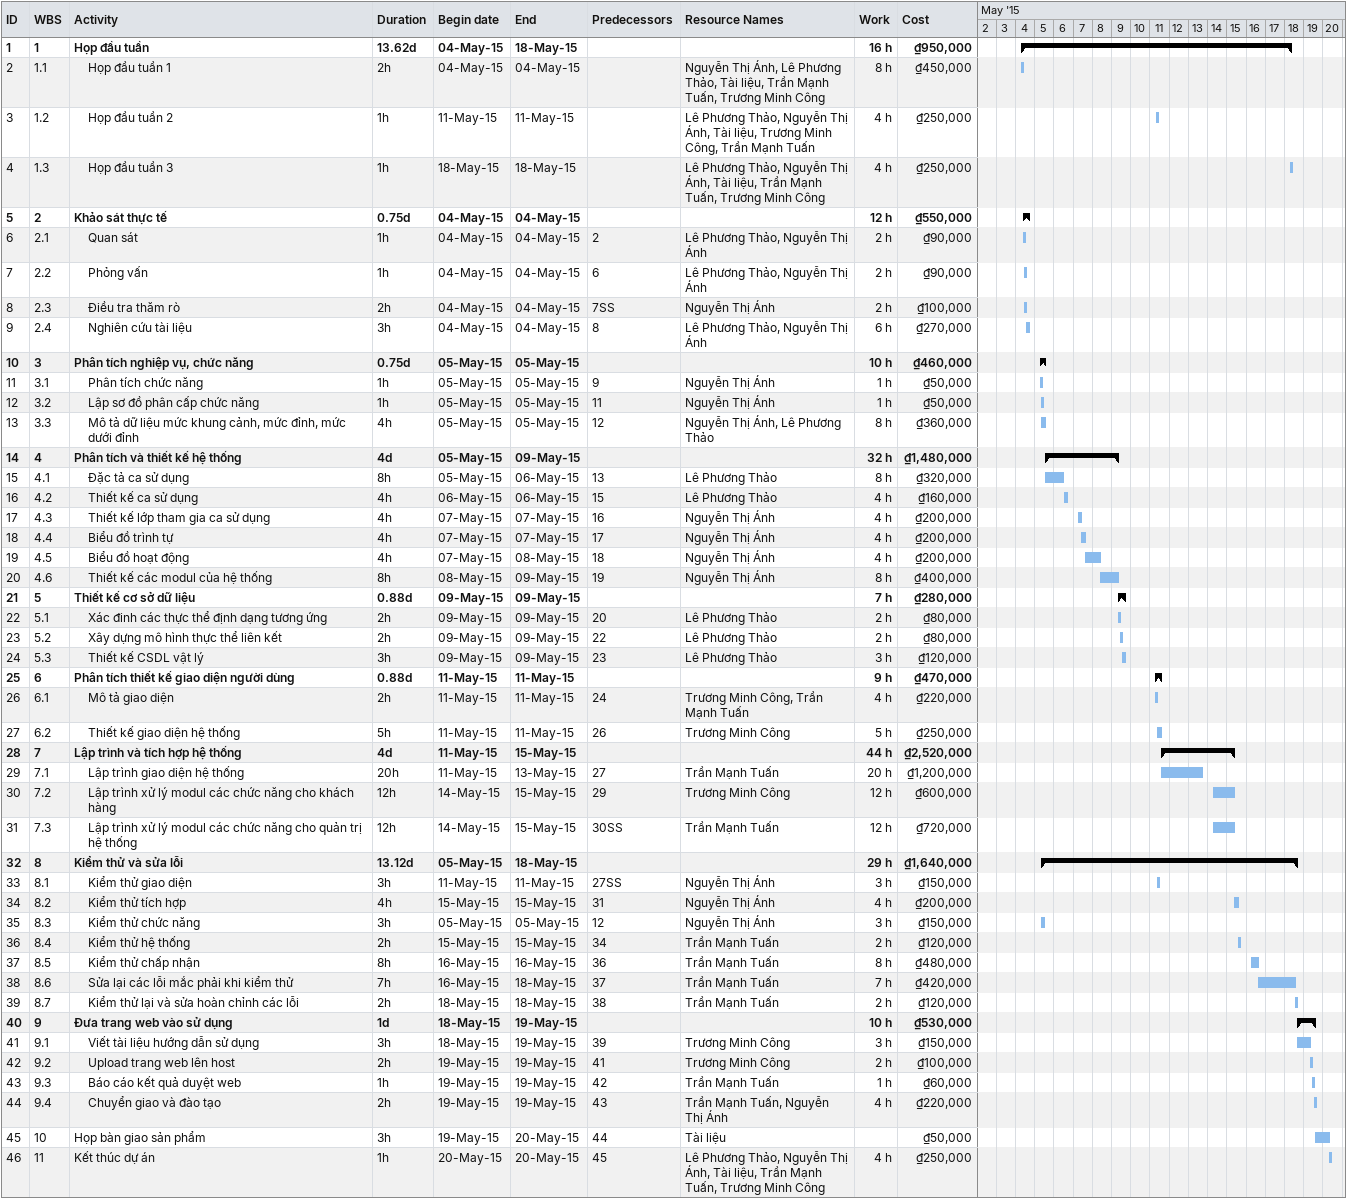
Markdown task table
| ID | WBS | Task | Duration | Start | Finish | Predecessors | Resources | Work (h) | Cost (₫) |
|---|---|---|---|---|---|---|---|---|---|
| 1 | 1 | **Họp đầu tuần** | 13.62d | 2015-05-04 | 2015-05-18 |  |  | 16 | 950000 |
| 2 | 1.1 | Họp đầu tuần 1 | 2h | 2015-05-04 | 2015-05-04 |  | Nguyễn Thị Ánh, Lê Phương Thảo, Tài liệu, Trần Mạnh Tuấn, Trương Minh Công | 8 | 450000 |
| 3 | 1.2 | Họp đầu tuần 2 | 1h | 2015-05-11 | 2015-05-11 |  | Lê Phương Thảo, Nguyễn Thị Ánh, Tài liệu, Trương Minh Công, Trần Mạnh Tuấn | 4 | 250000 |
| 4 | 1.3 | Họp đầu tuần 3 | 1h | 2015-05-18 | 2015-05-18 |  | Lê Phương Thảo, Nguyễn Thị Ánh, Tài liệu, Trần Mạnh Tuấn, Trương Minh Công | 4 | 250000 |
| 5 | 2 | **Khảo sát thực tế** | 0.75d | 2015-05-04 | 2015-05-04 |  |  | 12 | 550000 |
| 6 | 2.1 | Quan sát | 1h | 2015-05-04 | 2015-05-04 | 2 | Lê Phương Thảo, Nguyễn Thị Ánh | 2 | 90000 |
| 7 | 2.2 | Phỏng vấn | 1h | 2015-05-04 | 2015-05-04 | 6 | Lê Phương Thảo, Nguyễn Thị Ánh | 2 | 90000 |
| 8 | 2.3 | Điều tra thăm rò | 2h | 2015-05-04 | 2015-05-04 | 7SS | Nguyễn Thị Ánh | 2 | 100000 |
| 9 | 2.4 | Nghiên cứu tài liệu | 3h | 2015-05-04 | 2015-05-04 | 8 | Lê Phương Thảo, Nguyễn Thị Ánh | 6 | 270000 |
| 10 | 3 | **Phân tích nghiệp vụ, chức năng** | 0.75d | 2015-05-05 | 2015-05-05 |  |  | 10 | 460000 |
| 11 | 3.1 | Phân tích chức năng | 1h | 2015-05-05 | 2015-05-05 | 9 | Nguyễn Thị Ánh | 1 | 50000 |
| 12 | 3.2 | Lập sơ đồ phân cấp chức năng | 1h | 2015-05-05 | 2015-05-05 | 11 | Nguyễn Thị Ánh | 1 | 50000 |
| 13 | 3.3 | Mô tả dữ liệu mức khung cảnh, mức đỉnh, mức dưới đỉnh | 4h | 2015-05-05 | 2015-05-05 | 12 | Nguyễn Thị Ánh, Lê Phương Thảo | 8 | 360000 |
| 14 | 4 | **Phân tích và thiết kế hệ thống** | 4d | 2015-05-05 | 2015-05-09 |  |  | 32 | 1480000 |
| 15 | 4.1 | Đặc tả ca sử dụng | 8h | 2015-05-05 | 2015-05-06 | 13 | Lê Phương Thảo | 8 | 320000 |
| 16 | 4.2 | Thiết kế ca sử dụng | 4h | 2015-05-06 | 2015-05-06 | 15 | Lê Phương Thảo | 4 | 160000 |
| 17 | 4.3 | Thiết kế lớp tham gia ca sử dụng | 4h | 2015-05-07 | 2015-05-07 | 16 | Nguyễn Thị Ánh | 4 | 200000 |
| 18 | 4.4 | Biểu đồ trình tự | 4h | 2015-05-07 | 2015-05-07 | 17 | Nguyễn Thị Ánh | 4 | 200000 |
| 19 | 4.5 | Biểu đồ hoạt động | 4h | 2015-05-07 | 2015-05-08 | 18 | Nguyễn Thị Ánh | 4 | 200000 |
| 20 | 4.6 | Thiết kế các modul của hệ thống | 8h | 2015-05-08 | 2015-05-09 | 19 | Nguyễn Thị Ánh | 8 | 400000 |
| 21 | 5 | **Thiết kế cơ sở dữ liệu** | 0.88d | 2015-05-09 | 2015-05-09 |  |  | 7 | 280000 |
| 22 | 5.1 | Xác đinh các thực thể định dạng tương ứng | 2h | 2015-05-09 | 2015-05-09 | 20 | Lê Phương Thảo | 2 | 80000 |
| 23 | 5.2 | Xây dựng mô hình thực thể liên kết | 2h | 2015-05-09 | 2015-05-09 | 22 | Lê Phương Thảo | 2 | 80000 |
| 24 | 5.3 | Thiết kế CSDL vật lý | 3h | 2015-05-09 | 2015-05-09 | 23 | Lê Phương Thảo | 3 | 120000 |
| 25 | 6 | **Phân tích thiết kế giao diện người dùng** | 0.88d | 2015-05-11 | 2015-05-11 |  |  | 9 | 470000 |
| 26 | 6.1 | Mô tả giao diện | 2h | 2015-05-11 | 2015-05-11 | 24 | Trương Minh Công, Trần Mạnh Tuấn | 4 | 220000 |
| 27 | 6.2 | Thiết kế giao diện hệ thống | 5h | 2015-05-11 | 2015-05-11 | 26 | Trương Minh Công | 5 | 250000 |
| 28 | 7 | **Lập trình và tích hợp hệ thống** | 4d | 2015-05-11 | 2015-05-15 |  |  | 44 | 2520000 |
| 29 | 7.1 | Lập trình giao diện hệ thống | 20h | 2015-05-11 | 2015-05-13 | 27 | Trần Mạnh Tuấn | 20 | 1200000 |
| 30 | 7.2 | Lập trình xử lý modul các chức năng cho khách hàng | 12h | 2015-05-14 | 2015-05-15 | 29 | Trương Minh Công | 12 | 600000 |
| 31 | 7.3 | Lập trình xử lý modul các chức năng cho quản trị hệ thống | 12h | 2015-05-14 | 2015-05-15 | 30SS | Trần Mạnh Tuấn | 12 | 720000 |
| 32 | 8 | **Kiểm thử và sửa lỗi** | 13.12d | 2015-05-05 | 2015-05-18 |  |  | 29 | 1640000 |
| 33 | 8.1 | Kiểm thử giao diện | 3h | 2015-05-11 | 2015-05-11 | 27SS | Nguyễn Thị Ánh | 3 | 150000 |
| 34 | 8.2 | Kiểm thử tích hợp | 4h | 2015-05-15 | 2015-05-15 | 31 | Nguyễn Thị Ánh | 4 | 200000 |
| 35 | 8.3 | Kiểm thử chức năng | 3h | 2015-05-05 | 2015-05-05 | 12 | Nguyễn Thị Ánh | 3 | 150000 |
| 36 | 8.4 | Kiểm thử hệ thống | 2h | 2015-05-15 | 2015-05-15 | 34 | Trần Mạnh Tuấn | 2 | 120000 |
| 37 | 8.5 | Kiểm thử chấp nhận | 8h | 2015-05-16 | 2015-05-16 | 36 | Trần Mạnh Tuấn | 8 | 480000 |
| 38 | 8.6 | Sửa lại các lỗi mắc phải khi kiểm thử | 7h | 2015-05-16 | 2015-05-18 | 37 | Trần Mạnh Tuấn | 7 | 420000 |
| 39 | 8.7 | Kiểm thử lại và sửa hoàn chỉnh các lỗi | 2h | 2015-05-18 | 2015-05-18 | 38 | Trần Mạnh Tuấn | 2 | 120000 |
| 40 | 9 | **Đưa trang web vào sử dụng** | 1d | 2015-05-18 | 2015-05-19 |  |  | 10 | 530000 |
| 41 | 9.1 | Viết tài liệu hướng dẫn sử dụng | 3h | 2015-05-18 | 2015-05-19 | 39 | Trương Minh Công | 3 | 150000 |
| 42 | 9.2 | Upload trang web lên host | 2h | 2015-05-19 | 2015-05-19 | 41 | Trương Minh Công | 2 | 100000 |
| 43 | 9.3 | Báo cáo kết quả duyệt web | 1h | 2015-05-19 | 2015-05-19 | 42 | Trần Mạnh Tuấn | 1 | 60000 |
| 44 | 9.4 | Chuyển giao và đào tạo | 2h | 2015-05-19 | 2015-05-19 | 43 | Trần Mạnh Tuấn, Nguyễn Thị Ánh | 4 | 220000 |
| 45 | 10 | Họp bàn giao sản phẩm | 3h | 2015-05-19 | 2015-05-20 | 44 | Tài liệu |  | 50000 |
| 46 | 11 | Kết thúc dự án | 1h | 2015-05-20 | 2015-05-20 | 45 | Lê Phương Thảo, Nguyễn Thị Ánh, Tài liệu, Trần Mạnh Tuấn, Trương Minh Công | 4 | 250000 |
